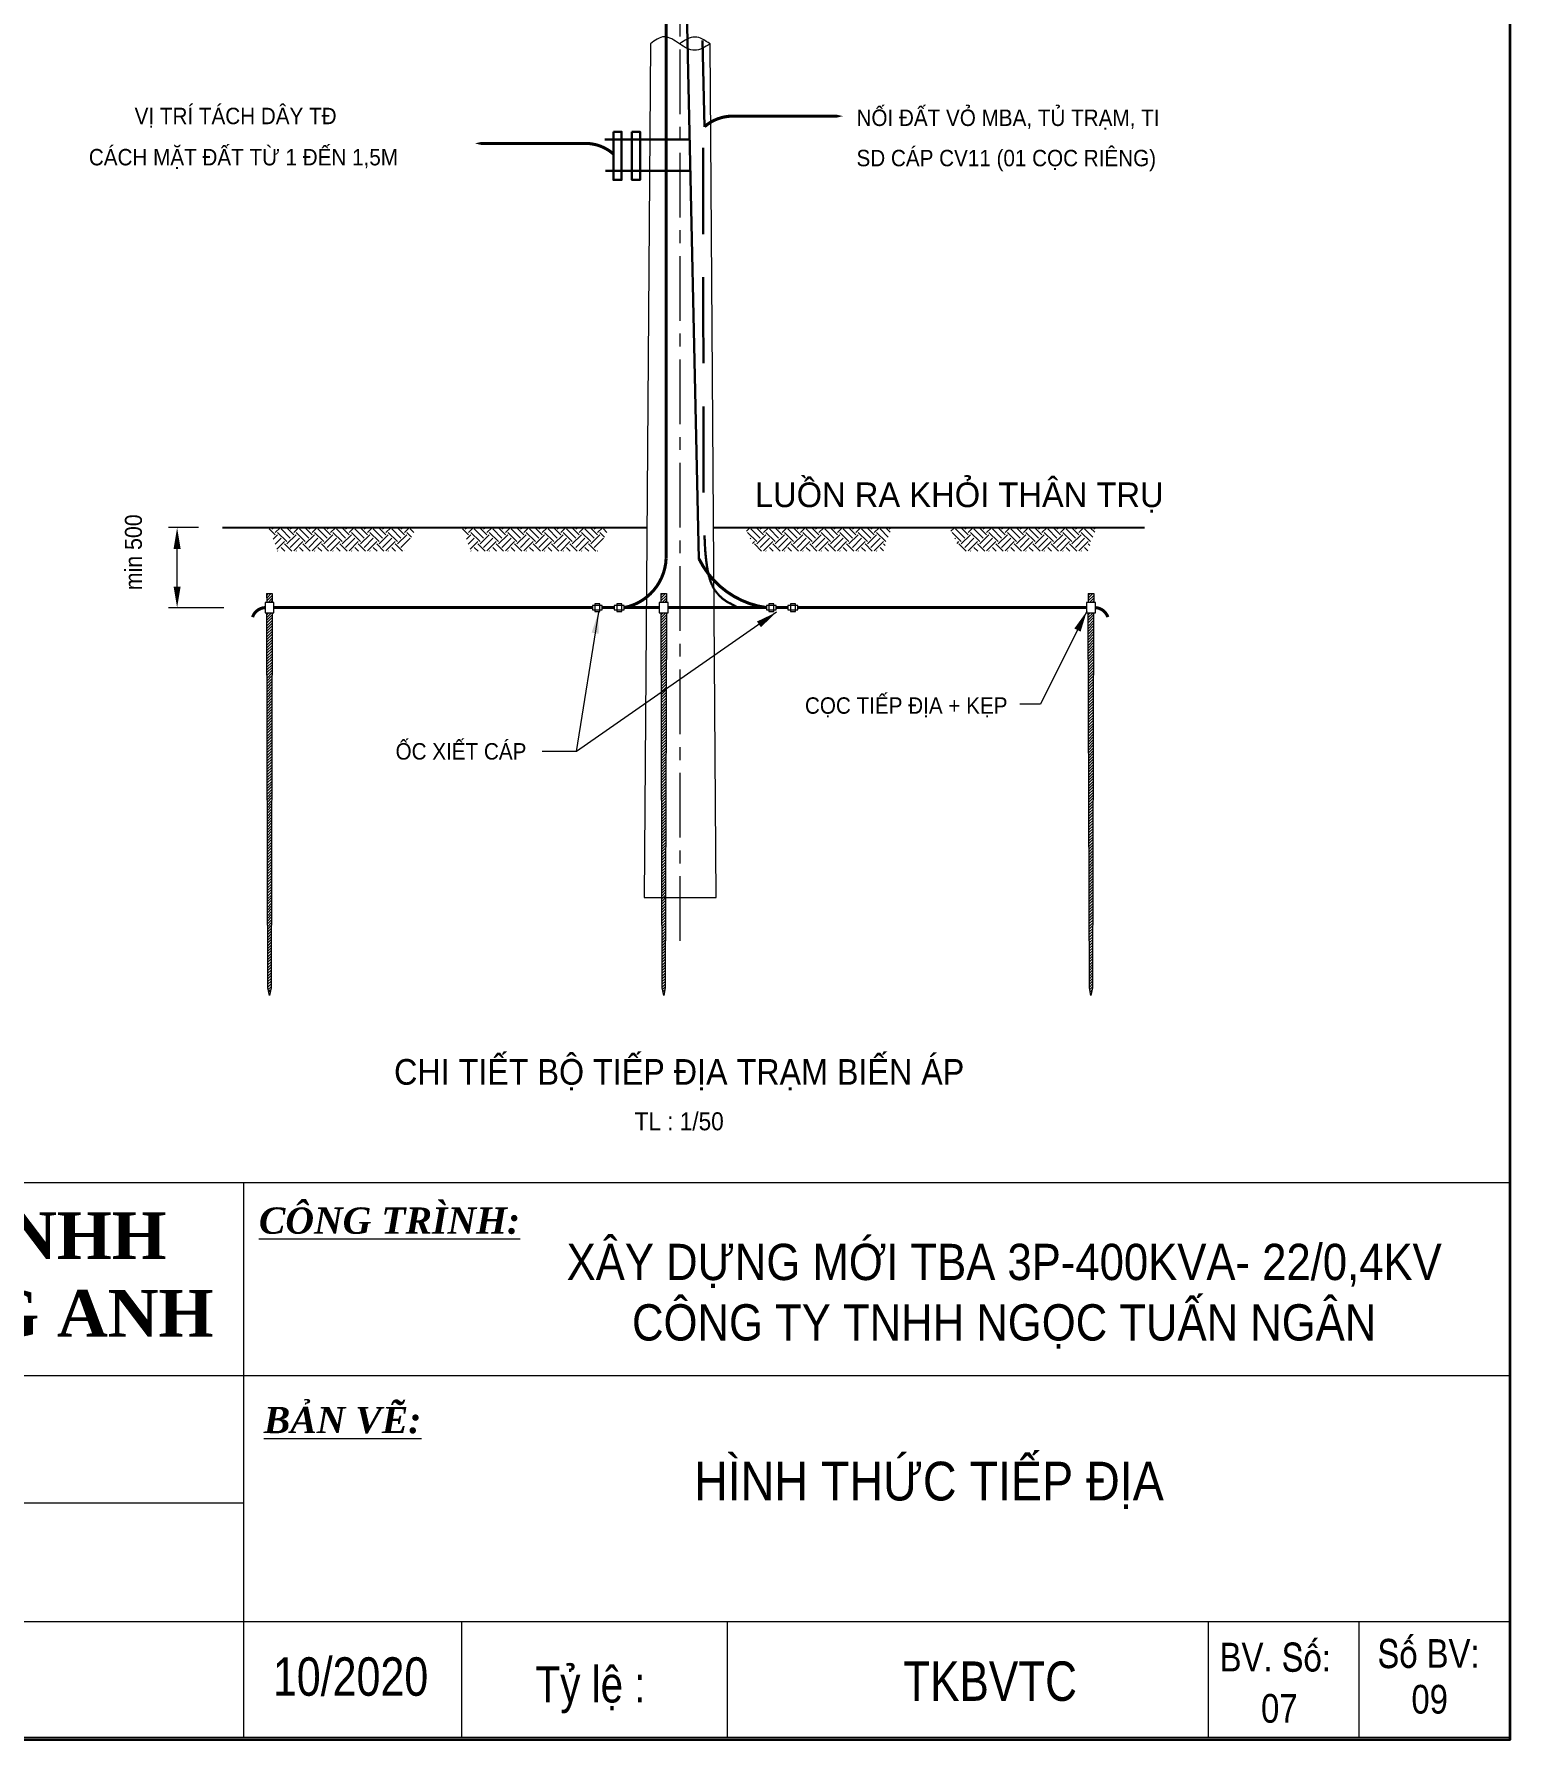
# Model space of a CAD drawing. Header units: millimetres. Extents: x -23083795 to 376618, y 113268 to 3804440.
# Drawn here: x 326679 to 331901, y 115086 to 121122 of the extents above; entities that cross this region are included whole.
import ezdxf
from ezdxf.enums import TextEntityAlignment as Align

# ---------------------------------------------------------------- set-up
doc = ezdxf.new("R2010")
doc.units = ezdxf.units.MM
doc.header["$LTSCALE"] = 6
doc.linetypes.add('CENTER', pattern=[50.8, 31.75, -6.35, 6.35, -6.35])
doc.linetypes.add('DASHED', pattern=[19.05, 12.7, -6.35])
for name, color, linetype, lineweight in [('Co ban', 3, 'Continuous', 13), ('DIM', 4, 'Continuous', 13), ('Duong day', 5, 'Continuous', 30), ('Duongcoban', 4, 'Continuous', 30), ('Hatch', 250, 'Continuous', 13), ('HTDLXDM', 220, 'Continuous', 30), ('Khung', 7, 'Continuous', 20), ('Net dam', 1, 'Continuous', 18), ('netlonkhungten', 32, 'Continuous', 35), ('Text', 7, 'Continuous', 13), ('Truc', 6, 'Continuous', 9)]:
    doc.layers.add(name, color=color, linetype=linetype, lineweight=lineweight)
doc.styles.add('ktenBCKT_6o$0$VN', font='arial.ttf')
doc.styles.add('VN', font='VHELVEN_0.TTF')
doc.styles.add('VNI-HELVE', font='VHELVEN_0.TTF', dxfattribs={"width": 0.9})
doc.styles.add('Vni-helvecondense', font='VHELVCN_1.TTF')
doc.styles.add('VNI-Time', font='VTIMESN_1.TTF', dxfattribs={"width": 0.9})
doc.dimstyles.new('D50', dxfattribs={"dimtxt": 60, "dimasz": 75, "dimexe": 30, "dimexo": 50, "dimgap": 25, "dimtad": 1, "dimdec": 0, "dimdsep": 46, "dimtxsty": 'VNI-HELVE', "dimcen": 0, "dimclrd": 256, "dimclre": 256, "dimclrt": 7, "dimadec": 0, "dimazin": 0, "dimtfac": 1, "dimtdec": 0, "dimtmove": 1, "dimatfit": 3, "dimfxl": 1, "dimtolj": 1, "dimtzin": 0, "dimlwd": -1, "dimlwe": -1, "dimarcsym": 0})
pattern_1 = [(45, (222814.537, 96711.957), (5e-15, 65.264011), [46.148625, -46.148625]), (45, (222802.3, 96724.194), (5e-15, 65.264011), [46.148625, -46.148625]), (45, (222790.063, 96736.43), (5e-15, 65.264011), [46.148625, -46.148625]), (135, (222790.063, 96744.59), (-65.264011, 5e-15), [46.148625, -46.148625]), (135, (222802.3, 96756.826), (-65.264011, 5e-15), [46.148625, -46.148625]), (135, (222814.537, 96769.063), (-65.264011, 5e-15), [46.148625, -46.148625])]

# ---------------------------------------------------------------- blocks, each defined once
blk = doc.blocks.new('*D302')
at = {"layer": 'Defpoints', "color": 0}
for p in [(327184.6, 119375.5), (327310.2, 119375.5), (327400.1, 119092.1)]:
    blk.add_point(p, dxfattribs=at)
at = {"layer": 'DIM'}
for p, q in [((327260.2, 119375.5), (327154.6, 119375.5)), ((327184.6, 119167.1), (327184.6, 119300.5)), ((327350.1, 119092.1), (327154.6, 119092.1))]:
    blk.add_line(p, q, dxfattribs=at)
for points in [[(327172.1, 119300.5), (327197.1, 119300.5), (327184.6, 119375.5)], [(327172.1, 119167.1), (327197.1, 119167.1), (327184.6, 119092.1)]]:
    blk.add_solid(points, dxfattribs=at)
at = {"layer": 'DIM', "color": 7, "insert": (327030.4, 119288.3), "char_height": 60, "attachment_point": 5, "rotation": 90, "style": 'VNI-HELVE'}
blk.add_mtext('\\A1;min 500', dxfattribs=at)

msp = doc.modelspace()

# ---------------------------------------------------------------- hatches: boundary and pattern name
at = {"layer": 'Hatch'}
h = msp.add_hatch(dxfattribs=at)
h.set_pattern_fill('EARTH', color=256, scale=7.2675, angle=45, style=0)
h.set_pattern_definition([(45, (222130.73, 96711.957), (5e-15, 65.264011), [46.148625, -46.148625]), (45, (222118.495, 96724.194), (5e-15, 65.264011), [46.148625, -46.148625]), (45, (222106.26, 96736.43), (5e-15, 65.264011), [46.148625, -46.148625]), (135, (222106.26, 96744.59), (-65.264011, 5e-15), [46.148625, -46.148625]), (135, (222118.495, 96756.826), (-65.264011, 5e-15), [46.148625, -46.148625]), (135, (222130.73, 96769.063), (-65.264011, 5e-15), [46.148625, -46.148625])])
h.paths.add_polyline_path([(328030.28386, 119375.4076), (327509.49825, 119375.4076), (327540.04461, 119292.19906), (327988.69517, 119292.19906)])
h = msp.add_hatch(dxfattribs=at)
h.set_pattern_fill('EARTH', color=256, scale=7.2675, angle=45, style=0)
h.set_pattern_definition(pattern_1)
h.paths.add_polyline_path([(328714.08822, 119375.4076), (328193.30261, 119375.4076), (328223.84897, 119292.19906), (328672.49953, 119292.19906)])
h = msp.add_hatch(dxfattribs=at)
h.set_pattern_fill('EARTH', color=256, scale=7.2675, angle=45, style=0)
h.set_pattern_definition(pattern_1)
h.paths.add_polyline_path([(329192.87387, 119375.4076), (329713.65947, 119375.4076), (329683.11311, 119292.19906), (329234.46255, 119292.19906)])
h = msp.add_hatch(dxfattribs=at)
h.set_pattern_fill('EARTH', color=256, scale=7.2675, angle=45, style=0)
h.set_pattern_definition([(45, (223538.477, 96711.957), (5e-15, 65.264011), [46.148625, -46.148625]), (45, (223526.24, 96724.194), (5e-15, 65.264011), [46.148625, -46.148625]), (45, (223514.003, 96736.43), (5e-15, 65.264011), [46.148625, -46.148625]), (135, (223514.003, 96744.59), (-65.264011, 5e-15), [46.148625, -46.148625]), (135, (223526.24, 96756.826), (-65.264011, 5e-15), [46.148625, -46.148625]), (135, (223538.477, 96769.063), (-65.264011, 5e-15), [46.148625, -46.148625])])
h.paths.add_polyline_path([(329916.81445, 119375.4076), (330437.60006, 119375.4076), (330407.0537, 119292.19906), (329958.40314, 119292.19906)])
h = msp.add_hatch(dxfattribs=at)
h.set_pattern_fill('LINE', color=256, scale=2.18025, angle=45, style=0)
h.set_pattern_definition([(45, (218413.112, 97370.343), (-4.89480085, 4.89480085), [])])
h.paths.add_polyline_path([(327521.01258, 119074.45004), (327502.05024, 119074.45004), (327505.93925, 117747.43784), (327511.53141, 117719.98123), (327517.12357, 117747.43784)])
h.paths.add_polyline_path([(327521.5471, 119142.23524), (327501.51571, 119142.23524), (327501.79903, 119110.95342), (327521.26378, 119110.95342)])
h = msp.add_hatch(dxfattribs=at)
h.set_pattern_fill('LINE', color=256, scale=2.18025, angle=45, style=0)
h.set_pattern_definition([(45, (219808.253, 97370.342), (-4.89480085, 4.89480085), [])])
h.paths.add_polyline_path([(328916.15325, 119074.44944), (328897.19091, 119074.44944), (328901.07991, 117747.43724), (328906.67208, 117719.98063), (328912.26424, 117747.43724)])
h.paths.add_polyline_path([(328916.68777, 119142.23463), (328896.65638, 119142.23463), (328896.9397, 119110.95282), (328916.40445, 119110.95282)])
h = msp.add_hatch(dxfattribs=at)
h.set_pattern_fill('LINE', color=256, scale=2.18025, angle=45, style=0)
h.set_pattern_definition([(45, (221320.112, 97370.343), (-4.89480085, 4.89480085), [])])
h.paths.add_polyline_path([(330428.01258, 119074.45004), (330409.05024, 119074.45004), (330412.93925, 117747.43784), (330418.53141, 117719.98123), (330424.12357, 117747.43784)])
h.paths.add_polyline_path([(330428.5471, 119142.23524), (330408.51571, 119142.23524), (330408.79903, 119110.95342), (330428.26378, 119110.95342)])

# ---------------------------------------------------------------- linework, layer by layer
at = {"layer": 'Co ban', "elevation": -2.18025}
for points in [[(328654.28676, 119084.41899), (328688.99185, 119084.41899), (328688.99185, 119100.57894), (328654.28676, 119100.57894)], [(328662.3445, 119106.4771), (328662.3445, 119078.52082), (328680.25316, 119078.52082), (328680.25316, 119106.4771)], [(328731.08297, 119084.41899), (328766.78372, 119084.41899), (328766.78372, 119100.57894), (328731.08297, 119100.57894)], [(328740.23583, 119106.4771), (328740.23583, 119078.52082), (328758.14449, 119078.52082), (328758.14449, 119106.4771)], [(329269.99475, 119084.41899), (329304.69984, 119084.41899), (329304.69984, 119100.57894), (329269.99475, 119100.57894)], [(329278.05249, 119106.4771), (329278.05249, 119078.52082), (329295.96115, 119078.52082), (329295.96115, 119106.4771)], [(329345.98398, 119084.41899), (329381.68472, 119084.41899), (329381.68472, 119100.57894), (329345.98398, 119100.57894)], [(329355.13683, 119106.4771), (329355.13683, 119078.52082), (329373.0455, 119078.52082), (329373.0455, 119106.4771)]]:
    msp.add_lwpolyline(points, close=True, dxfattribs=at)
at = {"layer": 'Co ban'}
for points in [[(329070.67317, 121087.40886, -2.18025), (329016.35259, 121064.50755, -2.18025), (328962.18886, 121087.42356, -2.18025), (328908.71106, 121112.52796, -2.18025), (328859.28469, 121087.52347, -2.18025)], [(329070.67317, 121087.40886, -2.18025), (329016.87682, 121111.56832, -2.18025), (328962.18886, 121087.42356, -2.18025)]]:
    msp.add_spline(points, degree=3, dxfattribs=at)
at = {"layer": 'Duong day', "ltscale": 3}
msp.add_line((328934.56968, 123582.13569, -4.3605), (329031.314, 119265.18883, -2.18025), dxfattribs=at)
at = {"layer": 'Duong day', "linetype": 'DASHED', "ltscale": 4}
msp.add_line((329051.16078, 120794.36624, 0), (328996.95393, 122908.50651, -4.3605), dxfattribs=at)
at = {"layer": 'Duong day', "linetype": 'DASHED', "ltscale": 4, "const_width": 10.90125}
msp.add_lwpolyline([(328915.09321, 122154.5316), (328915.09321, 119266.34599)], dxfattribs=at)
at = {"layer": 'Duong day', "ltscale": 3, "elevation": 0}
msp.add_lwpolyline([(329051.16078, 120794.36624, 10.90125, 10.90125, -0.1813917151), (329149.35489, 120831.59903, 10.90125, 10.90125, 0), (329418.76645, 120831.59903, 58.14, 0, 0), (329540.744, 120831.59903, 0, 0, 0)], format="xyseb", dxfattribs=at)
at = {"layer": 'Duong day', "ltscale": 3}
msp.add_lwpolyline([(328728.10167, 120698.01989, 10.90125, 10.90125, 0.1813917151), (328629.89703, 120735.22489, 10.90125, 10.90125, 0), (328360.48548, 120735.14863, 58.14, 0, 0), (328238.50794, 120735.11411, 0, 0, 0)], format="xyseb", dxfattribs=at)
at = {"layer": 'Duong day', "ltscale": 2, "const_width": 10.90125, "elevation": -2.18025}
for points in [[(328915.09321, 119266.34599, -0.3459990004), (328766.78372, 119092.49401)], [(329031.314, 119265.18883, 0.2483292538), (329269.99475, 119092.49401)], [(327495.69446, 119092.49401, 0.3065052765), (327451.57282, 119058.83645, 0.8101380749)], [(330433.99406, 119092.49401, -0.3065052765), (330478.11571, 119058.83645, -0.8101380749)]]:
    msp.add_lwpolyline(points, format="xyb", dxfattribs=at)
for points in [[(328654.28676, 119092.51035), (327526.99406, 119092.70173)], [(328731.08297, 119092.49896), (328688.99185, 119092.49896)], [(328731.08297, 119092.49896), (328688.99185, 119092.49896)], [(328766.78372, 119092.49401), (328890.83513, 119092.49401)], [(328922.13473, 119092.49401), (329269.99475, 119092.49401)], [(329345.98398, 119092.49896), (329304.69984, 119092.49896)], [(329345.98398, 119092.49896), (329304.69984, 119092.49896)], [(329304.69984, 119092.49401), (329345.98398, 119092.49401)], [(329381.68472, 119092.49401), (330402.69446, 119092.49401)]]:
    msp.add_lwpolyline(points, dxfattribs=at)
at = {"layer": 'Duong day', "linetype": 'DASHED', "ltscale": 4}
msp.add_open_spline([(329171.91796, 119092.5035, -2.18025), (329118.87244, 119115.38306, -2.35565), (329058.98393, 119165.2754, -2.73814), (329045.98629, 119432.63404, 1.60642), (329049.52365, 119823.25139, -1.14672), (329043.73994, 120317.73162, 0.20244), (329047.20892, 120654.78919, -0.00135), (329044.73253, 120795.25107, 0.00003), (329046.24462, 120791.97774, -0.00001), (329045.01641, 120792.07573, 0), (329045.44163, 120793.41466, 0.00001)], degree=3, knots=[0, 0, 0, 0, 155.9911479191, 340.1538429794, 697.198492773, 1400.7549035926, 1756.8543164979, 1773.1100169483, 1787.0951725079, 1806.745843213, 1806.745843213, 1806.745843213, 1806.745843213], dxfattribs=at)
at = {"layer": 'Duongcoban'}
for points, elevation in [([(328998.06797, 120748.70071), (328698.17153, 120748.70071)], -2.92949), ([(329000.5593, 120637.53194), (328700.66286, 120637.53194)], -2.87334)]:
    msp.add_lwpolyline(points, dxfattribs=dict(at, elevation=elevation))
for points in [[(328728.38575, 120776.3567), (328757.37977, 120776.3567), (328757.37977, 120606.18157), (328728.38575, 120606.18157)], [(328793.86925, 120776.3567), (328822.86328, 120776.3567), (328822.86328, 120606.18157), (328793.86925, 120606.18157)]]:
    msp.add_lwpolyline(points, close=True, dxfattribs=at)
at = {"layer": 'Khung'}
for points in [[(331900.90399, 115095.00948), (331900.90399, 117056.93026), (323990.46509, 117056.93026), (323990.46509, 115095.00948)], [(327419.94443, 117056.93026), (327419.94443, 115095.00948)], [(323990.46509, 116374.93733), (331900.90399, 116374.93733)], [(323990.46509, 115925.05673), (327419.94443, 115925.05673)], [(324000.38796, 115505.32037), (331900.90399, 115505.32037)], [(328191.5292, 115505.32037), (328191.5292, 115095.00948)], [(329131.69516, 115505.32037), (329131.69516, 115095.00948)], [(330833.4974, 115505.32037), (330833.4974, 115095.00948)], [(331366.11045, 115505.32037), (331366.11045, 115095.00948)], [(323990.46509, 115095.00948), (331900.90399, 115095.00948)]]:
    msp.add_lwpolyline(points, dxfattribs=at)
at = {"layer": 'Net dam', "elevation": -2.18025}
for points in [[(328859.28469, 121087.52347), (328837.79732, 118067.2576), (329092.15982, 118067.2576), (329070.67317, 121087.40886)], [(327501.51571, 119142.23524), (327521.5471, 119142.23524)], [(327501.51571, 119142.23524), (327501.79903, 119110.95342)], [(327521.5471, 119142.23524), (327521.26378, 119110.95342)], [(328896.65638, 119142.23463), (328916.68777, 119142.23463)], [(328896.65638, 119142.23463), (328896.9397, 119110.95282)], [(328916.68777, 119142.23463), (328916.40445, 119110.95282)], [(330408.51571, 119142.23524), (330428.5471, 119142.23524)], [(330408.51571, 119142.23524), (330408.79903, 119110.95342)], [(330428.5471, 119142.23524), (330428.26378, 119110.95342)], [(327521.01258, 119074.45004), (327517.12357, 117747.43784), (327511.53141, 117719.98123), (327505.93925, 117747.43784), (327502.05024, 119074.45004)], [(328916.15325, 119074.44944), (328912.26424, 117747.43724), (328906.67208, 117719.98063), (328901.07991, 117747.43724), (328897.19091, 119074.44944)], [(330428.01258, 119074.45004), (330424.12357, 117747.43784), (330418.53141, 117719.98123), (330412.93925, 117747.43784), (330409.05024, 119074.45004)]]:
    msp.add_lwpolyline(points, dxfattribs=at)
at = {"layer": 'Net dam', "const_width": 7.2675}
for points in [[(327344.28356, 119375.51741), (328845.97394, 119375.51741)], [(329083.98405, 119375.51741), (330608.58249, 119375.51741)]]:
    msp.add_lwpolyline(points, dxfattribs=at)
at = {"layer": 'Net dam', "const_width": 7.2675, "elevation": -2.18025}
msp.add_lwpolyline([(329083.98473, 119375.4076), (330581.51523, 119375.4076)], dxfattribs=at)
at = {"layer": 'Net dam', "elevation": -2.18025}
for points in [[(327495.69446, 119074.45004), (327526.99406, 119074.45004), (327526.99406, 119110.95342), (327495.69446, 119110.95342)], [(328890.83513, 119074.44944), (328922.13473, 119074.44944), (328922.13473, 119110.95282), (328890.83513, 119110.95282)], [(330402.69446, 119074.45004), (330433.99406, 119074.45004), (330433.99406, 119110.95342), (330402.69446, 119110.95342)]]:
    msp.add_lwpolyline(points, close=True, dxfattribs=at)
at = {"layer": 'netlonkhungten'}
msp.add_lwpolyline([(314039.37466, 128024.60388), (331900.90399, 128024.60388), (331900.90399, 115085.8863), (314039.37466, 115085.8863)], close=True, dxfattribs=at)
at = {"layer": 'Truc', "linetype": 'CENTER', "ltscale": 1.2}
msp.add_line((328965.04415, 117913.11827, -2.18025), (328964.97699, 124042.61787, -2.18025), dxfattribs=at)

# ---------------------------------------------------------------- texts
at = {"layer": 'HTDLXDM', "attachment_point": 2, "style": 'VNI-Time'}
for s, insert, char_height, width in [('XAÂY DÖÏNG MÔÙI TBA 3P-400KVA- 22/0,4KV\\PCOÂNG TY TNHH NGOÏC TUAÁN NGAÂN', (330111.35103, 116841.29645), 128.3135928, 4947.8529635), ('HÌNH THÖÙC TIEÁP ÑÒA', (329845.08778, 116070.20977), 137.0840334, 5286.0466784)]:
    msp.add_mtext(s, dxfattribs=dict(at, insert=insert, char_height=char_height, width=width))
at = {"layer": 'Text', "style": 'VNI-HELVE', "width": 0.9}
for s, p in [('VÒ TRÍ TAÙCH DAÂY TÑ', (327034.29772, 120803.15984)), ('NOÁI ÑAÁT VOÛ MBA, TUÛ TRAÏM, TI', (329588.80782, 120796.79147)), ('CAÙCH MAËT ÑAÁT TÖØ 1 ÑEÁN 1,5M', (326872.30302, 120657.38054)), ('SD CAÙP CV11 (01 COÏC RIEÂNG)', (329588.80782, 120654.22387))]:
    msp.add_text(s, height=58.14, dxfattribs=at).set_placement(p)
at = {"layer": 'Text', "style": 'VNI-HELVE'}
for s, height, width, p in [('LUOÀN RA KHOÛI THAÂN TRUÏ', 87.21, 0.95, (329952.39294, 119491.7074)), ('COÏC TIEÁP ÑÒA + KEÏP', 58.14, 0.9, (329764.77807, 118745.95676)), ('OÁC XIEÁT CAÙP', 58.14, 0.9, (328189.1176, 118583.85097))]:
    msp.add_text(s, height=height, dxfattribs=dict(at, width=width)).set_placement(p, align=Align.MIDDLE_CENTER)
at = {"layer": 'Text', "style": 'VNI-HELVE', "width": 0.9}
for s, height, p in [('CHI TIEÁT BOÄ TIEÁP ÑÒA TRAÏM BIEÁN AÙP', 90.84375, (328961.25123, 117404.23988)), ('TL : 1/50', 63.590625, (328961.25123, 117242.97234))]:
    msp.add_text(s, height=height, dxfattribs=at).set_placement(p, align=Align.CENTER)
at = {"layer": 'Text', "style": 'Vni-helvecondense'}
for s, p in [('BV. Soá: ', (330873.92516, 115328.02098)), (' Soá BV: ', (331400.26999, 115340.88076))]:
    msp.add_text(s, height=101.431024, dxfattribs=at).set_placement(p)
for s, p in [('07', (331085.00458, 115146.62802)), ('09', (331617.14591, 115179.0275))]:
    msp.add_text(s, height=101.431024, dxfattribs=at).set_placement(p, align=Align.CENTER)
at = {"layer": 'Text'}
for s, insert, char_height, width, attachment_point, style in [('{\\fTimes New Roman|b1|i0|c0|p18;CÔNG TY TNHH\\PTRANG SONG ANH}', (326171.19976, 116952.70964), 164.8975558, 2893.9521048, 2, 'VN'), ('{\\fTimes New Roman|b1|i1|c0|p18;\\LCÔNG TRÌNH: }', (327936.31979, 116922.48975), 92.982832, 4058.7299025, 5, 'ktenBCKT_6o$0$VN'), ('{\\fTimes New Roman|b1|i1|c0|p18;\\LBẢN VẼ: }', (327770.2245, 116216.66627), 92.982832, 4058.7299025, 5, 'ktenBCKT_6o$0$VN'), ('{\\W0.8;10\\fArial|b0|i0|c238|p34;/20\\fArial|b0|i0|c0|p34;20}', (327523.62823, 115309.04983), 136.078868, 873.0780987, 4, 'VN'), ('{\\fArial|b0|i0|c238|p34;\\W0.8;T\\fArial|b0|i0|c0|p34;ỷ lệ : }', (328453.16846, 115262.8852), 127.851394, 1426.5795196, 4, 'VN'), ('{\\W0.8;TKBVTC}', (329754.10021, 115292.7956), 139.474248, 1296.8904724, 4, 'VN')]:
    msp.add_mtext(s, dxfattribs=dict(at, insert=insert, char_height=char_height, width=width, attachment_point=attachment_point, style=style))

# ---------------------------------------------------------------- dimensions: what is measured, and where the dimension line sits
at = {"layer": 'DIM'}
dim = msp.add_linear_dim(base=(327184.59434, 119375.51741), p1=(327400.07186, 119092.07457), p2=(327310.21968, 119375.51741), angle=90, text='min 500', dimstyle='D50', dxfattribs=at)
dim.commit()
dim.dimension.update_dxf_attribs({"geometry": '*D302', "text_midpoint": (327030.42303, 119288.29669)})

# ---------------------------------------------------------------- leaders
for points in [[(328675.54595, 119075.95913), (328597.33615, 118583.85097), (328477.02466, 118583.85097)], [(329305.12572, 119075.95913), (328597.56284, 118583.85097), (328477.25134, 118583.85097)], [(330404.22957, 119080.34227), (330239.93156, 118750.62103), (330166.77326, 118750.62103)]]:
    msp.add_leader(points, dimstyle='D50', dxfattribs=at)

doc.saveas('drawing.dxf')
